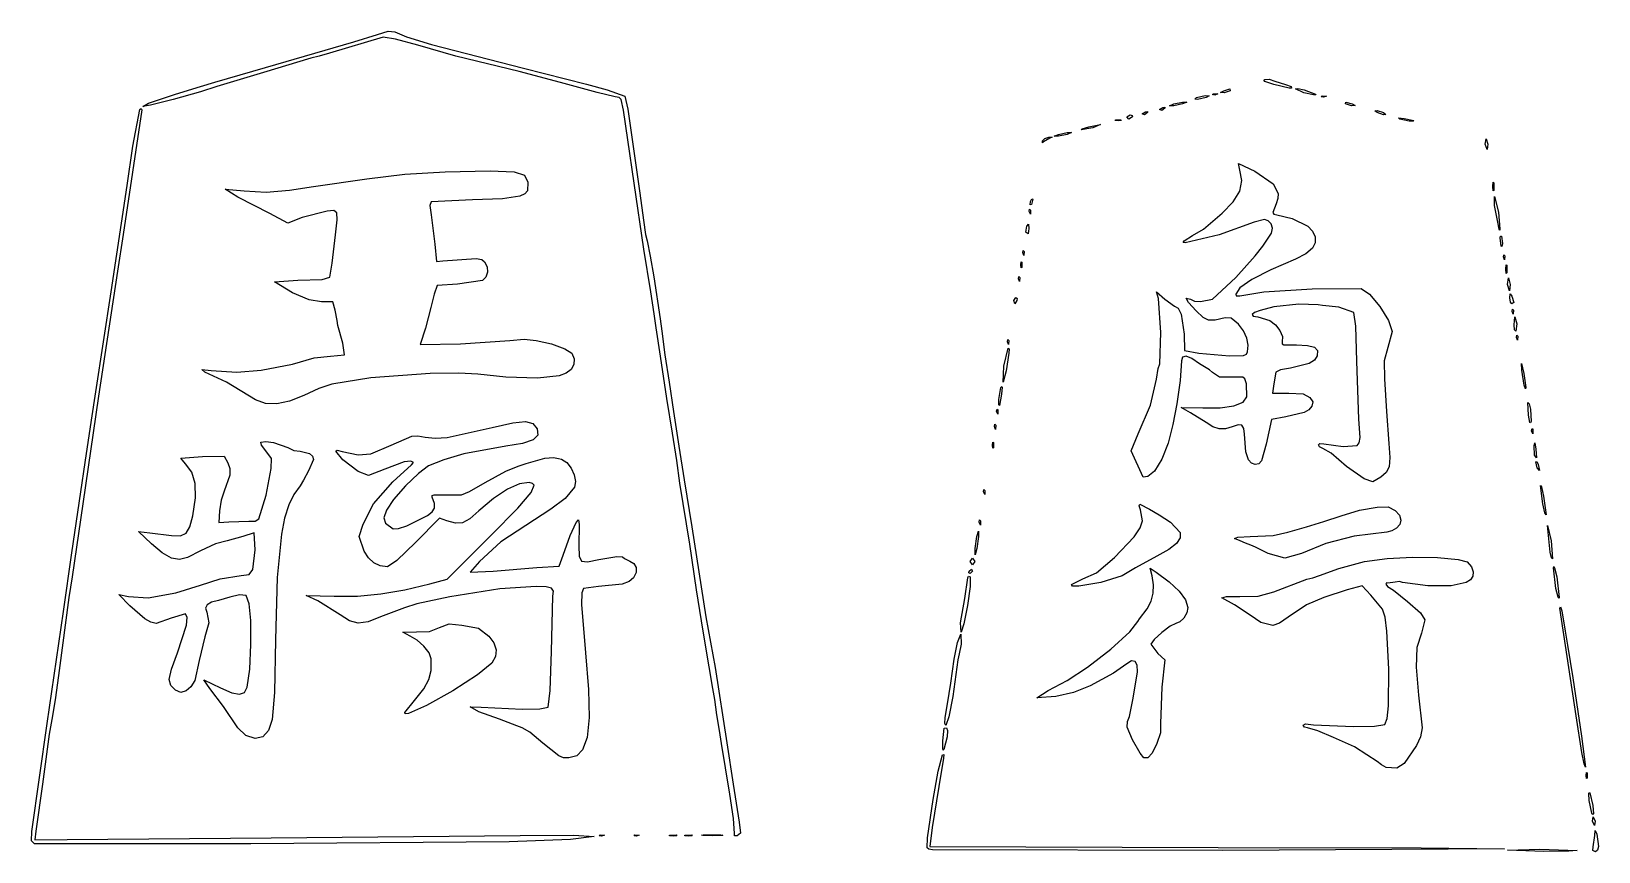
# Model space of a CAD drawing. Extents: x 118 to 1734, y 127 to 2403.
# Drawn here: x 1033 to 1573, y 2114 to 2397 of the extents above; entities that cross this region are included whole.
import ezdxf

# ---------------------------------------------------------------- set-up
doc = ezdxf.new("R2010")
doc.units = 0
doc.layers.get('0').update_dxf_attribs({"linetype": 'CONTINUOUS'})

msp = doc.modelspace()

# ---------------------------------------------------------------- linework, layer by layer
at = {"color": 7}
for points in [[(1275.440325, 2120.524755), (1275.085275, 2125.641742), (1273.824, 2134.125015), (1272.320475, 2143.159672), (1270.96575, 2151.552773), (1270.2624, 2156.027655), (1269.386475, 2161.481415), (1268.627175, 2166.746468), (1267.958325, 2170.524608), (1266.70635, 2178.000015), (1264.591875, 2190.375015), (1262.339175, 2204.625015), (1259.988675, 2220.375015), (1256.630775, 2241.375015), (1255.49085, 2249.250015), (1254.059175, 2258.625015), (1252.148625, 2270.625015), (1249.86765, 2285.250015), (1248.4056, 2295.000015), (1247.713725, 2299.875015), (1246.53195, 2307.375015), (1244.209875, 2322.09948), (1240.874925, 2344.875015), (1238.6556, 2359.875015), (1237.135575, 2370.11064), (1236.390206, 2373.803475), (1235.618196, 2374.427341), (1234.268175, 2374.739497), (1228.125, 2376.245153), (1215.375, 2379.70227), (1201.125, 2383.494653), (1179.375, 2388.75861), (1166.273775, 2392.511835), (1158.582, 2394.607278), (1154.273775, 2395.277498), (1135.761675, 2389.79793), (1132.234425, 2388.750015), (1129.347825, 2388.039818), (1113, 2383.097745), (1096.875, 2378.210498), (1091.25, 2376.440175), (1081.875, 2373.770115), (1074, 2371.816763), (1071.375, 2371.41852), (1073.341125, 2372.557732), (1082.7006, 2375.66412), (1091.32695, 2378.291175), (1096.217475, 2379.75192), (1113.75, 2384.791793), (1144.125, 2393.685592), (1152.375, 2396.194898), (1155.975431, 2397.303711), (1158.336, 2397.09777), (1162.319548, 2395.368955), (1170.915806, 2392.741091), (1202.625, 2384.596672), (1224.375, 2379.050175), (1231.5, 2377.093658), (1237.638, 2374.973393), (1238.60985, 2370.41088), (1242.79395, 2341.500015), (1244.0004, 2332.125015), (1244.770575, 2327.250015), (1245.363075, 2325.000015), (1246.384125, 2319.750015), (1247.6109, 2312.625015), (1249.78725, 2298.141997), (1250.3115, 2293.826707), (1251.42255, 2285.625015), (1252.8501, 2276.256945), (1254.361125, 2266.131945), (1256.200875, 2254.12683), (1258.071375, 2242.50183), (1260.71325, 2226.375015), (1265.551575, 2195.250015), (1268.740519, 2177.842234), (1272.756675, 2151.750015), (1274.95815, 2137.500015), (1276.983525, 2124.375015), (1277.515875, 2120.669557), (1276.315125, 2119.67757), (1275.4194, 2119.728124), (1275.440325, 2120.524755)], [(1461.41805, 2378.952998), (1458.315966, 2380.047926), (1457.932086, 2380.431825), (1458.2781, 2380.73403), (1459.844194, 2380.762028), (1461.760275, 2380.11969), (1465.418475, 2379), (1467.375, 2378.25), (1467.459342, 2377.728966), (1466.649225, 2377.654212), (1461.41805, 2378.952998)], [(1426.875, 2372.25), (1429.875, 2372.894572), (1431.375, 2372.894572), (1429.875, 2372.25), (1426.875, 2371.605428), (1425.375, 2371.605428)], [(1434.75, 2374.5), (1437.75, 2375.1858), (1439.096616, 2375.050122), (1438.125, 2374.5), (1435.125, 2373.8142), (1434.125053, 2373.919306), (1434.75, 2374.5)], [(1440.609375, 2375.762332), (1442.0469, 2375.703158), (1441.062525, 2375.309242), (1440.283941, 2375.459522), (1440.609375, 2375.762363)], [(1444.125, 2376.75), (1446.229734, 2377.415314), (1446.375, 2376.75), (1444.26825, 2376.052718), (1443.060206, 2376.187387), (1444.125, 2376.75)], [(1471.7244, 2376.079515), (1468.88475, 2377.484167), (1469.670557, 2377.614528), (1471.887609, 2377.148573), (1475.823825, 2375.676188), (1475.834053, 2375.371381), (1475.060213, 2375.346249), (1471.7244, 2376.079515)], [(1478.109375, 2375.012332), (1479.5469, 2374.953158), (1478.562525, 2374.559242), (1477.783941, 2374.709522), (1478.109375, 2375.012363)], [(1486.125, 2372.25), (1486.270266, 2372.915314), (1488.375, 2372.25), (1489.439794, 2371.687375), (1488.23175, 2371.552718), (1486.125, 2372.25)], [(1034.0013, 2116.979835), (1032.955191, 2117.990145), (1033.126275, 2121.25428), (1038.3996, 2158.530577), (1044.01485, 2197.125), (1046.96415, 2217.375), (1050.0108, 2238.375), (1051.51815, 2248.5), (1053.735525, 2263.125), (1055.199225, 2272.875), (1060.502025, 2307.375), (1066.05285, 2344.125), (1068.003075, 2357.625), (1070.345775, 2370.3375), (1070.825522, 2370.636186), (1071, 2370.210855), (1064.642925, 2327.25), (1062.690225, 2314.5), (1056.073875, 2271.375), (1050.749025, 2234.25), (1046.994375, 2209.125), (1045.92615, 2202), (1042.540725, 2176.766872), (1041.3348, 2167.391872), (1040.22405, 2161.125), (1039.087725, 2154.75), (1036.7715, 2137.5), (1034.53155, 2121.375), (1034.1393, 2118.375), (1045.25715, 2118.485392), (1115.625, 2119.067115), (1201.484625, 2119.857367), (1220.061628, 2119.897532), (1227.05805, 2119.53588), (1218.833906, 2118.48178), (1197.75, 2117.649232), (1108.584947, 2116.933522), (1034.0013, 2116.979835)], [(1410.75, 2367.75), (1411.91925, 2368.5), (1412.608894, 2368.279687), (1412.625, 2367.75), (1411.45575, 2367), (1410.75, 2367.75)], [(1416, 2368.794757), (1417.163925, 2369.53617), (1417.865663, 2369.644265), (1417.869675, 2369.241413), (1416.769687, 2368.523051), (1416, 2368.794757)], [(1422, 2370.294757), (1423.163925, 2371.03617), (1423.865663, 2371.144265), (1423.869675, 2370.741413), (1422.769687, 2370.023051), (1422, 2370.294757)], [(1497, 2369.25), (1496.250019, 2369.855858), (1497, 2369.977028), (1499.25, 2369.25), (1499.999981, 2368.644142), (1499.25, 2368.522972), (1497, 2369.25)], [(1504.875, 2367.035002), (1504.448897, 2367.443399), (1506.375, 2367.25779), (1509.687525, 2366.525483), (1509.409861, 2366.273695), (1508.0628, 2366.322587), (1504.875, 2367.035002)], [(1387.125, 2361.75), (1390.125, 2362.394572), (1391.625, 2362.394572), (1390.125, 2361.75), (1387.125, 2361.105428), (1385.625, 2361.105428)], [(1397.598975, 2364.405555), (1401.606825, 2365.143165), (1398.984966, 2364.061353), (1395, 2363.321243), (1395.299391, 2363.665694), (1397.598975, 2364.405555)], [(1406.8125, 2366.746688), (1408.6875, 2366.746688), (1408.798828, 2366.47952), (1407.75, 2366.368395), (1406.701172, 2366.47952), (1406.8125, 2366.746688)], [(1381.68915, 2359.5), (1382.436891, 2360.33521), (1383.808725, 2360.76348), (1384.947441, 2360.789357), (1384.125, 2360.48922), (1382.005425, 2359.22574), (1381.618603, 2358.873329), (1381.68915, 2359.5)], [(1534.3164, 2358.375), (1534.604025, 2360.25), (1535.25, 2358.375), (1534.96245, 2356.5), (1534.3164, 2358.375)], [(1492.5585, 2242.922393), (1486.504575, 2247.205537), (1481.232441, 2251.752122), (1478.330175, 2253.349552), (1477.104033, 2253.980721), (1476.771113, 2254.630119), (1477.286667, 2255.038546), (1478.60595, 2254.946797), (1485.343153, 2254.057903), (1490.10705, 2254.345455), (1490.802628, 2255.33052), (1491.131794, 2257.131623), (1490.711925, 2263.5), (1490.015475, 2283.525532), (1489.700053, 2295.60322), (1489.044825, 2300.255745), (1483.8678, 2302.076983), (1478.19285, 2302.702357), (1476.75, 2302.981387), (1470.067434, 2303.185356), (1461.375, 2302.285238), (1456.66485, 2301.009637), (1454.78196, 2300.307779), (1453.976672, 2299.569783), (1454.316367, 2298.986805), (1455.868425, 2298.75), (1460.041425, 2297.49576), (1462.003707, 2296.082894), (1463.519147, 2294.115186), (1464.354369, 2291.998193), (1464.276, 2290.137473), (1464.224154, 2289.51904), (1464.846675, 2289.175481), (1469.212425, 2289.077265), (1473.008875, 2288.953935), (1475.407097, 2288.321458), (1476.504608, 2287.12892), (1476.398925, 2285.325405), (1475.440975, 2283.830502), (1473.596728, 2282.642154), (1467.133275, 2281.132605), (1463.708606, 2280.497576), (1462.133325, 2279.732565), (1461.4287, 2275.6875), (1460.9823, 2272.5), (1466.61615, 2272.5), (1471.467216, 2272.211514), (1473.767175, 2270.98281), (1474.822612, 2269.46507), (1474.4709, 2267.945648), (1473.501075, 2266.710921), (1471.909631, 2265.781225), (1465.5813, 2264.313712), (1460.5644, 2263.314368), (1458.724425, 2254.878675), (1457.1516, 2249.066175), (1456.184313, 2248.064756), (1454.933738, 2247.807087), (1453.660437, 2248.271794), (1452.624975, 2249.4375), (1451.742441, 2252.26783), (1451.30715, 2258.25), (1451.037526, 2260.319748), (1450.345134, 2261.38434), (1449.070738, 2261.542796), (1447.0551, 2260.894133), (1444.700723, 2260.181688), (1442.546063, 2260.163726), (1440.413395, 2260.868729), (1438.125, 2262.325177), (1432.6875, 2265.65703), (1429.5, 2267.52612), (1436.89485, 2267.415667), (1442.958026, 2267.44015), (1447.663988, 2268.119162), (1450.792699, 2269.397723), (1452.124125, 2271.220853), (1451.947369, 2275.623695), (1451.40892, 2277.346335), (1450.73325, 2277.96075), (1442.708775, 2277.92085), (1440.271275, 2279.640083), (1439.25, 2280.523328), (1435.81755, 2282.629987), (1433.123047, 2284.42865), (1431.146316, 2285.190261), (1429.953582, 2284.90487), (1429.611075, 2283.56253), (1429.140769, 2276.872103), (1427.933475, 2268.75003), (1426.54365, 2261.62503), (1424.923612, 2255.227091), (1422.730838, 2249.657616), (1420.2891, 2245.589838), (1417.922175, 2243.696992), (1416.3105, 2243.467275), (1412.25, 2252.589135), (1414.59375, 2258.426565), (1418.823703, 2268.320444), (1420.980225, 2277.232193), (1421.531475, 2280.982193), (1422.107175, 2282.62503), (1422.410147, 2293.343957), (1421.65095, 2305.12503), (1420.995375, 2307.37503), (1423.77375, 2304.93753), (1427.18985, 2302.50003), (1428.442596, 2301.764668), (1429.474463, 2299.735787), (1430.509425, 2292.860692), (1430.625, 2287.138103), (1435.5, 2286.229073), (1446.13695, 2285.28504), (1451.000869, 2285.504754), (1451.932395, 2285.943697), (1452.364575, 2286.717247), (1452.610743, 2288.961681), (1452.114403, 2291.462495), (1450.958518, 2293.968282), (1449.22605, 2296.227638), (1446.742922, 2298.295323), (1444.62705, 2298.405458), (1441.127462, 2297.609057), (1438.932853, 2297.595706), (1437.07843, 2298.602006), (1434.5994, 2300.864558), (1431.970209, 2303.698124), (1431.2079, 2305.20792), (1432.662525, 2304.887528), (1434.01646, 2304.252104), (1436.063381, 2304.029708), (1440.236775, 2304.837277), (1448.258344, 2312.343281), (1455, 2319.841882), (1457.627475, 2323.22973), (1460.57595, 2327.643702), (1460.909135, 2329.441577), (1460.467575, 2330.92863), (1459.468818, 2331.934711), (1458.134409, 2332.362508), (1454.654475, 2331.465172), (1442.503622, 2327.106912), (1430.8125, 2324.269297), (1430.185077, 2324.464611), (1430.475928, 2325.042546), (1433.31405, 2326.83519), (1437.122128, 2329.047966), (1443.609225, 2334.520463), (1447.404982, 2338.430016), (1449.675675, 2342.20923), (1450.417887, 2345.849675), (1449.6282, 2349.342922), (1449.2289, 2351.728935), (1454.817084, 2349.093128), (1461.2016, 2344.652648), (1462.853316, 2341.334589), (1462.801318, 2339.602451), (1462.163625, 2337.824775), (1461.075713, 2334.797934), (1461.459199, 2334.179731), (1462.473825, 2334.000045), (1467.779362, 2332.670027), (1473.096375, 2330.060197), (1474.766445, 2328.35312), (1475.621775, 2326.399013), (1475.625705, 2324.367902), (1474.741575, 2322.42981), (1472.446472, 2320.568919), (1468.84755, 2318.72181), (1460.336466, 2315.00367), (1453.844137, 2311.616715), (1449.704128, 2308.756924), (1448.25, 2306.620275), (1448.465773, 2306.088098), (1449.637894, 2305.999596), (1458, 2307.408022), (1474.579922, 2308.496402), (1491.563325, 2308.59297), (1494.387067, 2306.650917), (1497.932503, 2302.377274), (1500.964925, 2297.491355), (1502.249625, 2293.712475), (1500.6744, 2288.250045), (1499.465616, 2283.660581), (1499.593725, 2277.375045), (1500.3153, 2266.125045), (1501.1205, 2255.133885), (1501.423845, 2250.231186), (1501.158825, 2247.086582), (1500.165818, 2245.041544), (1498.2852, 2243.437545), (1495.547934, 2241.912434), (1492.5585, 2242.922437)], [(1110.2709, 2270.098522), (1100.25, 2276.29281), (1097.25, 2277.667447), (1092.75, 2279.692132), (1091.741128, 2280.592552), (1095, 2280.313155), (1103.848031, 2279.701388), (1112.211525, 2280.391515), (1123.0149, 2282.487627), (1130.4273, 2284.593848), (1136.11485, 2285.25), (1140.92865, 2285.678678), (1140.379144, 2289.682686), (1138.67865, 2295.75), (1138.39695, 2297.48547), (1137.7371, 2301.04797), (1136.942175, 2304), (1133.06265, 2304), (1128.704972, 2304.638878), (1122.966525, 2307.122948), (1116.75, 2310.869317), (1124.8125, 2311.488353), (1133.235853, 2311.662787), (1135.9275, 2312.42751), (1136.7363, 2317.261725), (1137.78705, 2327.11677), (1138.40855, 2332.208114), (1138.339941, 2334.696756), (1137.282498, 2335.440047), (1134.9375, 2335.29534), (1126.389675, 2333.01336), (1121.40435, 2331.080805), (1115.139675, 2334.423818), (1104.150525, 2340.09642), (1099.7964, 2342.796383), (1106.395875, 2342.31498), (1113.963769, 2341.766375), (1122, 2342.55063), (1130.25, 2343.7098), (1148.625, 2346.436357), (1161.732825, 2348.026844), (1175.625, 2348.79198), (1191.15072, 2349.126219), (1199.489531, 2348.847114), (1203.019727, 2347.661083), (1204.1196, 2345.27454), (1204.021125, 2342.245291), (1203.105602, 2341.201074), (1201.454737, 2340.41964), (1195.473525, 2339.49265), (1185.130575, 2339.159385), (1170.783675, 2338.520805), (1170.368119, 2337.183584), (1170.809925, 2333.951452), (1172.129325, 2323.875), (1172.625225, 2317.875), (1174.875225, 2318.082293), (1186.30515, 2318.892808), (1188.317006, 2318.601492), (1189.257975, 2317.820332), (1190.088373, 2316.049751), (1190.227781, 2314.183478), (1189.708474, 2312.521198), (1188.562725, 2311.362593), (1179.864825, 2310.023708), (1172.854425, 2309.625), (1171.81365, 2306.625), (1170.76155, 2302.009343), (1168.880475, 2294.884343), (1167.005475, 2289.25239), (1180.976981, 2289.506255), (1198.008375, 2290.650922), (1202.869866, 2291.142087), (1207.008375, 2290.634797), (1212.375225, 2289.486495), (1216.875225, 2287.79643), (1219.289044, 2286.227202), (1220.11695, 2284.265737), (1219.989558, 2282.289655), (1219.099772, 2280.665242), (1217.427492, 2279.38714), (1214.952619, 2278.449994), (1207.5147, 2277.577135), (1196.625225, 2278.003808), (1186.875225, 2278.986472), (1180.324063, 2279.370687), (1170.523584, 2279.252957), (1150.014, 2277.79692), (1136.536753, 2275.612056), (1132.121743, 2274.096372), (1126.873425, 2271.667478), (1121.986741, 2269.699963), (1117.585425, 2268.782125), (1113.677534, 2268.914727), (1110.271125, 2270.09853)], [(1536.924, 2343.75), (1537.024753, 2345.218359), (1537.266975, 2345.0625), (1537.266975, 2342.4375), (1537.024753, 2342.281641), (1536.924, 2343.75)], [(1538.59455, 2331.485865), (1537.499925, 2337.191895), (1537.467675, 2340.354908), (1538.8383, 2334.924795), (1539.364706, 2329.046129), (1539.284562, 2328.746336), (1539.127073, 2329.018394), (1538.594775, 2331.485865)], [(1377.059175, 2335.18752), (1377.209475, 2335.966087), (1377.512325, 2335.640647), (1377.453075, 2334.203145), (1377.0591, 2335.18752)], [(1377.5484, 2338.56012), (1377.973847, 2339.547275), (1378.34085, 2339.352533), (1377.8763, 2337.576338), (1377.381319, 2337.391704), (1377.5484, 2338.56012)], [(1375.878675, 2327.99406), (1376.186625, 2330.05656), (1376.821537, 2330.772098), (1376.9772, 2329.3125), (1376.727722, 2327.373958), (1375.878675, 2327.99406)], [(1539.7896, 2323.125), (1539.431419, 2326.017053), (1539.579127, 2326.671419), (1539.9369, 2326.613122), (1540.2906, 2324.149005), (1540.004719, 2323.116426), (1539.7896, 2323.125)], [(1374.809175, 2320.937498), (1374.959475, 2321.716065), (1375.262325, 2321.390625), (1375.203075, 2319.953123), (1374.8091, 2320.937498)], [(1540.559175, 2319.437498), (1540.709475, 2320.216065), (1541.012325, 2319.890625), (1540.953075, 2318.453123), (1540.5591, 2319.437498)], [(1374.118425, 2316.75), (1374.229556, 2317.798828), (1374.496725, 2317.6875), (1374.496725, 2315.8125), (1374.229556, 2315.701172), (1374.118425, 2316.75)], [(1541.424, 2315.25), (1541.524753, 2316.718359), (1541.766975, 2316.5625), (1541.766975, 2313.9375), (1541.524753, 2313.781641), (1541.424, 2315.25)], [(1373.309175, 2311.937498), (1373.459475, 2312.716065), (1373.762325, 2312.390625), (1373.703075, 2310.953123), (1373.3091, 2311.937498)], [(1542, 2310), (1542.289875, 2312.25), (1542.909975, 2310), (1542.6201, 2307.75), (1542, 2310)], [(1371.75, 2304.375), (1372.47645, 2305.5), (1372.862719, 2305.169531), (1372.7712, 2304.375), (1372.04475, 2303.25), (1371.75, 2304.375)], [(1542.802725, 2305.3125), (1542.9546, 2306.777557), (1543.5, 2305.875), (1544.160206, 2303.794299), (1543.5, 2303.25), (1542.985791, 2303.855859), (1542.802725, 2305.3125)], [(1543.559175, 2300.687498), (1543.709475, 2301.466065), (1544.012325, 2301.140625), (1543.953075, 2299.703123), (1543.5591, 2300.687498)], [(1544.25, 2296.080735), (1544.539875, 2298.75), (1545.160069, 2296.410867), (1544.874975, 2293.797712), (1544.433591, 2294.309027), (1544.25, 2296.080735)], [(1545.059175, 2291.687498), (1545.209475, 2292.466065), (1545.512325, 2292.140625), (1545.453075, 2290.703123), (1545.0591, 2291.687498)], [(1368.327225, 2281.81989), (1369.7952, 2288.00739), (1370.151159, 2287.792084), (1370.022525, 2286.292658), (1369.06815, 2280.105158), (1368.04305, 2276.25), (1368.327225, 2281.81989)], [(1369.559175, 2290.187498), (1369.709475, 2290.966065), (1370.012325, 2290.640625), (1369.953075, 2289.203123), (1369.5591, 2290.187498)], [(1547.736225, 2275.25598), (1546.9512, 2280.375), (1546.804003, 2282.672663), (1547.590275, 2279.25), (1548.359513, 2274.391668), (1548.228045, 2273.940938), (1547.736225, 2275.25598)], [(1366.552725, 2270.312498), (1367.288175, 2274.375), (1367.560591, 2274.804408), (1367.688825, 2274.575284), (1367.514375, 2272.125), (1366.802053, 2268.201977), (1366.595457, 2268.457693), (1366.552725, 2270.312498)], [(1365.809175, 2266.187498), (1365.959475, 2266.966065), (1366.262325, 2266.640625), (1366.203075, 2265.203123), (1365.8091, 2266.187498)], [(1549.199175, 2264.860515), (1548.999675, 2269.249658), (1549.465984, 2268.762733), (1549.893009, 2266.960981), (1550.09115, 2262.660743), (1549.928091, 2262.164116), (1549.720537, 2262.376361), (1549.199175, 2264.860515)], [(1209.36255, 2151.713775), (1204.830253, 2155.447173), (1202.2464, 2157), (1200.3375, 2157.679837), (1194.375, 2159.949195), (1187.235834, 2162.463388), (1184.25, 2164.210725), (1188.12495, 2164.10913), (1202.233612, 2163.376133), (1208.348161, 2163.551458), (1211.22105, 2164.090155), (1211.851866, 2169.898633), (1212.29205, 2183.31165), (1212.768525, 2202.375022), (1212.966905, 2204.191383), (1212.332475, 2205.208315), (1210.479558, 2205.652351), (1207.022475, 2205.750022), (1194.459975, 2204.930318), (1177.260291, 2202.21826), (1165.875, 2199.759233), (1161.657675, 2198.37144), (1153.407675, 2195.263785), (1149.088205, 2193.532442), (1145.691937, 2193.057545), (1142.66062, 2193.868259), (1139.436, 2195.993753), (1131.7092, 2200.82532), (1127.74245, 2202.66315), (1137.433725, 2202.359318), (1145.369372, 2202.441092), (1153.477706, 2203.18298), (1161.799369, 2204.590295), (1170.375, 2206.668352), (1176.375, 2208.330923), (1191.61245, 2223.566685), (1200.657087, 2232.775306), (1205.319694, 2238.134257), (1206.377716, 2240.723754), (1205.79796, 2241.317525), (1204.6086, 2241.624015), (1201.335708, 2241.207509), (1197.146756, 2239.3108), (1192.365914, 2236.117826), (1187.31735, 2231.812522), (1184.17883, 2229.094728), (1181.682994, 2227.746883), (1179.221948, 2227.583683), (1176.1878, 2228.419823), (1173.644175, 2229.33963), (1165.435125, 2220.919823), (1159.015228, 2214.749407), (1155.714, 2212.5), (1153.282554, 2212.866132), (1151.078175, 2213.926722), (1149.185084, 2215.625059), (1147.6875, 2217.904432), (1146, 2223.00978), (1147.325991, 2227.205502), (1150.8873, 2234.22795), (1157.601834, 2241.850084), (1164.0588, 2247.75), (1164.75, 2248.533983), (1163.859211, 2249.045211), (1161.553312, 2248.737047), (1154.895, 2246.186348), (1149.27, 2244.002805), (1145.650163, 2245.430839), (1140.375, 2249.456227), (1137.918694, 2252.386872), (1138.448276, 2252.770959), (1140.15735, 2252.33274), (1145.698875, 2251.216673), (1150.025409, 2251.482455), (1157.013525, 2254.5006), (1164.213225, 2257.62111), (1166.27598, 2257.767775), (1168.7838, 2257.324703), (1172.213589, 2256.893763), (1176.379922, 2257.175683), (1191.893625, 2260.57794), (1199.029788, 2262.204397), (1203.370931, 2262.686482), (1205.831046, 2261.996219), (1207.324125, 2260.105635), (1207.608727, 2258.003359), (1205.963531, 2256.344646), (1202.323852, 2255.093882), (1196.625, 2254.215457), (1182.038756, 2251.46417), (1175.139096, 2249.450537), (1169.925825, 2247.376365), (1166.436428, 2244.770938), (1161.995541, 2240.45225), (1157.894952, 2235.78006), (1155.42645, 2232.114127), (1154.535197, 2229.450895), (1155.0849, 2227.642725), (1157.6973, 2225.67387), (1159.619079, 2225.792547), (1162.492256, 2226.705484), (1169.513925, 2230.296495), (1171.210439, 2231.554925), (1172.000456, 2232.79892), (1171.970545, 2234.346401), (1171.207275, 2236.515293), (1171.15744, 2237.094812), (1171.812038, 2237.400562), (1176.320325, 2237.372865), (1181.253919, 2237.420943), (1184.022, 2238.54627), (1189.5, 2241.676972), (1196.6124, 2245.48695), (1200.833775, 2247.32322), (1203.54405, 2248.134667), (1210.000331, 2250.05241), (1212.969581, 2250.299903), (1214.734125, 2249.909445), (1215.75, 2249.663902), (1217.626125, 2248.498927), (1219.1084, 2246.602494), (1220.123259, 2244.309519), (1220.555889, 2241.986184), (1220.291475, 2239.998668), (1217.088525, 2236.073684), (1212.07725, 2232.414938), (1194.82275, 2221.171822), (1187.459981, 2214.37375), (1184.3163, 2210.683687), (1192.18065, 2211.013853), (1207.30065, 2212.244355), (1214.9763, 2212.724662), (1216.389525, 2216.549827), (1218.813975, 2223.375), (1220.787525, 2227.854383), (1221.615262, 2228.781981), (1221.806925, 2227.104383), (1221.756675, 2219.808323), (1221.844515, 2216.258398), (1222.659703, 2214.533749), (1224.738308, 2214.265142), (1228.6164, 2215.083345), (1234.812947, 2216.061379), (1236.770115, 2215.948845), (1237.500225, 2215.417725), (1239.2856, 2214.464513), (1240.759983, 2213.647422), (1241.50635, 2212.266292), (1241.470786, 2210.555644), (1240.599375, 2208.75), (1239.105498, 2207.446677), (1236.731147, 2206.553823), (1228.500225, 2205.794107), (1223.362425, 2205.085193), (1222.792866, 2203.517035), (1222.716788, 2199.56699), (1224.09975, 2182.875), (1225.136742, 2170.250704), (1225.299525, 2160.558294), (1224.582839, 2153.64025), (1222.981425, 2149.33905), (1221.059541, 2147.312226), (1218.304425, 2146.651275), (1216.496555, 2146.66439), (1214.842725, 2147.263925), (1209.362775, 2151.713775)], [(1365.059175, 2260.937498), (1365.209475, 2261.716065), (1365.512325, 2261.390625), (1365.453075, 2259.953123), (1365.0591, 2260.937498)], [(1550.309175, 2259.437498), (1550.459475, 2260.216065), (1550.762325, 2259.890625), (1550.703075, 2258.453123), (1550.3091, 2259.437498)], [(1106.9466, 2154.358725), (1104.167203, 2156.923222), (1099.21785, 2164.348455), (1094.503275, 2170.535955), (1092.387825, 2173.5), (1098.2076, 2170.820677), (1102.054724, 2169.111608), (1104.726609, 2168.577625), (1106.427971, 2169.223991), (1107.363525, 2171.055967), (1108.243484, 2177.235366), (1108.698038, 2185.736273), (1108.664904, 2194.070537), (1108.0818, 2199.75), (1107.004378, 2202.618023), (1104.7335, 2202.916148), (1101.42615, 2202.06345), (1097.4807, 2200.901168), (1095.066252, 2200.295806), (1093.596516, 2199.4256), (1093.060684, 2198.279696), (1093.44795, 2196.847245), (1094.178478, 2193.188124), (1092.803625, 2188.40784), (1090.8396, 2180.25), (1089.283378, 2173.283781), (1088.008639, 2171.11231), (1086.375075, 2169.750037), (1084.559719, 2169.183741), (1082.7159, 2169.99648), (1081.021807, 2171.535392), (1080.537638, 2173.674127), (1081.30188, 2177.189666), (1083.353025, 2182.858987), (1086.471469, 2192.460136), (1086.70362, 2195.054832), (1086.0807, 2196.32514), (1081.18425, 2194.869405), (1075.968825, 2193), (1074.211174, 2193.416409), (1072.034081, 2194.615291), (1066.875, 2199.05841), (1063.125, 2202.936435), (1066.5, 2202.335265), (1073.25, 2201.86758), (1082.77695, 2203.535122), (1091.337975, 2206.17705), (1098.067313, 2208.428264), (1105.3011, 2209.5), (1108.122094, 2209.854664), (1109.35965, 2211.5625), (1110.091669, 2218.361109), (1109.75235, 2224.24767), (1105.91895, 2223.018847), (1100.48865, 2221.5), (1096.431347, 2220.512406), (1091.25, 2218.020382), (1086.786075, 2215.760745), (1084.068707, 2215.080583), (1081.268109, 2215.576474), (1078.123726, 2217.347788), (1074.375, 2220.493898), (1069.875, 2224.699013), (1073.8125, 2224.22451), (1081.3125, 2223.318982), (1084.336218, 2223.238137), (1086.317953, 2224.115433), (1087.632325, 2226.298712), (1088.65395, 2230.135815), (1089.584348, 2236.34219), (1089.483206, 2241.300355), (1088.329823, 2245.155733), (1086.1035, 2248.053743), (1084.5, 2250.008227), (1091.991375, 2250.621367), (1099.482825, 2250.708758), (1100.664, 2248.424632), (1101.34318, 2246.422745), (1101.374972, 2244.202274), (1099.439775, 2238.653693), (1098.402825, 2235.548344), (1097.843775, 2231.903693), (1097.625, 2227.875), (1101, 2228.022052), (1107.92025, 2228.25246), (1110.141809, 2228.318599), (1111.392113, 2229.109276), (1113.8877, 2237.25), (1115.70705, 2246.483332), (1115.765344, 2249.923592), (1113.7875, 2252.586285), (1112.285138, 2254.474972), (1112.068425, 2255.51277), (1113.80636, 2255.785871), (1116.48225, 2255.47233), (1121.4246, 2253.70731), (1123.514419, 2252.703185), (1125.6624, 2252.39094), (1128.847425, 2251.648486), (1129.867397, 2250.696807), (1130.25, 2249.51826), (1128.483975, 2245.672597), (1126.796475, 2242.391242), (1125.67395, 2240.516242), (1123.524932, 2237.529435), (1121.745714, 2233.8739), (1120.306148, 2229.361738), (1119.176091, 2223.805048), (1117.723916, 2208.806483), (1117.148025, 2187.375), (1116.759206, 2169.200019), (1116.046275, 2159.81868), (1114.742491, 2156.035332), (1112.767462, 2153.849929), (1110.156921, 2153.283912), (1106.9466, 2154.358725)], [(1364.368425, 2254.5), (1364.479556, 2255.548828), (1364.746725, 2255.4375), (1364.746725, 2253.5625), (1364.479556, 2253.451172), (1364.368425, 2254.5)], [(1551.2955, 2251.061648), (1551.157875, 2254.249148), (1551.446738, 2255.344351), (1551.796125, 2253.1875), (1551.955566, 2250.197525), (1551.2955, 2251.061648)], [(1552.217625, 2246.653973), (1551.79755, 2248.74882), (1552.042238, 2248.839922), (1552.563675, 2247.828593), (1552.98375, 2245.733745), (1552.217625, 2246.653973)], [(1361.309175, 2238.437498), (1361.459475, 2239.216065), (1361.762325, 2238.890625), (1361.703075, 2237.453123), (1361.3091, 2238.437498)], [(1554.143325, 2234.311433), (1553.345212, 2240.574359), (1553.680486, 2240.148648), (1554.448575, 2236.875), (1555.2714, 2230.5), (1554.843178, 2231.155546), (1554.143325, 2234.311433)], [(1391.589525, 2206.442655), (1395.57135, 2208.341873), (1400.223628, 2210.477018), (1406.504175, 2215.719015), (1413.230672, 2222.892772), (1415.287813, 2226.019131), (1416.104775, 2228.352322), (1415.372025, 2232.1875), (1414.935559, 2233.630877), (1415.247703, 2234.138971), (1418.553675, 2232.375), (1421.88555, 2230.5), (1425.813656, 2227.992539), (1429.1481, 2224.427123), (1429.141579, 2222.54378), (1427.858259, 2220.617535), (1425.205267, 2218.55426), (1421.089725, 2216.259825), (1413.757575, 2212.16886), (1409.074312, 2209.479114), (1401.77385, 2207.15496), (1394.140228, 2205.819248), (1392.033568, 2205.872357), (1391.589525, 2206.442655)], [(1459.5, 2217.122513), (1455.125025, 2219.307383), (1453.481775, 2220), (1451.625, 2220.75), (1449.75, 2221.5), (1447.87065, 2222.25708), (1449.04455, 2222.809636), (1453.263825, 2222.982825), (1461.122409, 2223.293224), (1466.25, 2224.4379), (1472.625, 2226.354337), (1478.625, 2228.173815), (1484.625, 2230.108485), (1491, 2232.035895), (1497.041025, 2233.108012), (1500.818044, 2233.198878), (1503.228525, 2231.981227), (1504.686984, 2230.331756), (1505.25, 2228.587852), (1504.827961, 2227.130556), (1503.717844, 2225.841134), (1502.153648, 2224.913567), (1500.369375, 2224.541835), (1489.060641, 2223.104114), (1479.375, 2220.58119), (1470.934772, 2217.101329), (1465.223175, 2215.56513), (1459.5, 2217.122513)], [(1359.809175, 2227.937498), (1359.959475, 2228.716065), (1360.262325, 2228.390625), (1360.203075, 2226.953123), (1359.8091, 2227.937498)], [(1556.735775, 2217.5625), (1555.74135, 2226.75), (1556.998884, 2221.448518), (1557.551775, 2215.322985), (1557.175837, 2215.589798), (1556.735775, 2217.5625)], [(1358.4135, 2218.875), (1359, 2223), (1359.60045, 2224.875), (1359.5862, 2223), (1358.9997, 2218.875), (1358.42715, 2216.625), (1358.4129, 2218.875)], [(1356.375, 2211), (1357.16925, 2211.75), (1357.5, 2211), (1356.70575, 2210.25), (1356.28095, 2210.470313), (1356.375, 2211)], [(1356.75, 2214.375), (1357.5, 2215.5), (1358.25, 2214.375), (1357.5, 2213.25), (1356.75, 2214.375)], [(1415.36565, 2148.1875), (1412.652825, 2152.875), (1410.883556, 2157.239887), (1410.930267, 2159.114487), (1411.581975, 2160.903113), (1412.799, 2166.666308), (1413.71265, 2172), (1414.428, 2176.313993), (1414.273145, 2178.641489), (1413.535997, 2179.917256), (1412.305663, 2180.076321), (1410.67125, 2179.053713), (1406.167781, 2175.899468), (1398.04665, 2171.504873), (1392.321816, 2169.117978), (1386.234225, 2167.835872), (1379.672775, 2167.327223), (1383.610125, 2169.892343), (1390.125, 2173.325565), (1397.122368, 2177.876896), (1405.146966, 2184.145852), (1411.754331, 2190.091779), (1414.5, 2193.674025), (1415.0625, 2194.625002), (1417.7055, 2198.073645), (1419.05903, 2200.690284), (1419.798394, 2203.445332), (1419.926967, 2206.360843), (1419.448125, 2209.45887), (1418.81655, 2212.042733), (1420.832775, 2210.721645), (1425.369446, 2207.397294), (1428.807703, 2204.138212), (1430.987802, 2201.122792), (1431.75, 2198.529428), (1431.360626, 2196.623048), (1430.3643, 2194.83813), (1429.018718, 2193.516504), (1427.581575, 2193), (1425.645955, 2192.041412), (1422.762122, 2189.843818), (1420.142621, 2187.424473), (1419, 2185.80063), (1421.392125, 2182.591463), (1423.784325, 2180.454067), (1422.792675, 2170.99971), (1422.287625, 2158.50237), (1422.303722, 2155.267766), (1421.1141, 2151.54219), (1419.473173, 2148.283482), (1417.986806, 2146.649035), (1416.626974, 2146.622494), (1415.36565, 2148.1875)], [(1500.1875, 2143.279298), (1498.5, 2144.25162), (1497.091725, 2145.345892), (1493.529225, 2147.659343), (1489.260581, 2150.430602), (1482, 2153.593598), (1476.634275, 2155.955865), (1473.071775, 2157), (1471.961719, 2157.250259), (1471.5, 2157.85194), (1472.332397, 2158.35709), (1475.0625, 2158.07163), (1488.823791, 2157.424992), (1496.072012, 2157.609779), (1499.738325, 2158.12503), (1500.467491, 2160.173479), (1500.928704, 2164.541781), (1501.1082, 2177.269384), (1500.398665, 2190.370723), (1499.748589, 2195.206195), (1498.92195, 2197.908682), (1494.862425, 2202.720862), (1491.81405, 2205.989992), (1486.719525, 2204.626403), (1478.625, 2201.966902), (1472.723775, 2199.430335), (1466.300475, 2195.219843), (1463.324456, 2193.122413), (1461.115125, 2192.25003), (1456.882856, 2193.373939), (1453.195425, 2195.897437), (1447.801275, 2199.377408), (1443.450825, 2201.877397), (1445.119181, 2202.255662), (1449.672375, 2202.288202), (1456.003931, 2202.462936), (1461.452475, 2203.880288), (1472.736, 2208.236025), (1474.850025, 2208.75003), (1477.19235, 2209.49241), (1483.830647, 2211.986046), (1492.686375, 2214.40506), (1500.518398, 2215.392214), (1509.266719, 2215.853422), (1517.796649, 2215.764253), (1524.9735, 2215.100272), (1528.036172, 2214.249441), (1529.5707, 2212.580655), (1530.187096, 2210.804086), (1530.084853, 2209.298019), (1529.265479, 2208.063113), (1527.730481, 2207.100027), (1522.51965, 2205.991954), (1514.464425, 2205.979073), (1505.7903, 2207.159692), (1504.767488, 2207.514521), (1503.216825, 2207.189917), (1500.687075, 2206.913948), (1500.201816, 2206.980525), (1500, 2206.544318), (1500.60855, 2205.750053), (1502.67105, 2204.430825), (1507.5, 2200.514573), (1511.99685, 2196.629465), (1513.503675, 2194.197795), (1512.2742, 2189.625053), (1510.687125, 2184.750053), (1510.493606, 2177.876093), (1511.3316, 2168.250053), (1512.536794, 2156.963496), (1511.979811, 2153.902982), (1510.576125, 2150.869433), (1506.363675, 2144.681933), (1503.870263, 2143.023351), (1500.1875, 2143.27935)], [(1558.6875, 2205.086475), (1557.8205, 2212.211475), (1557.931939, 2212.637272), (1558.182984, 2212.197276), (1558.95525, 2209.125), (1559.82225, 2202), (1559.672283, 2201.64548), (1559.410912, 2202.102245), (1558.6875, 2205.086475)], [(1353.37695, 2193.1875), (1354.86345, 2201.573092), (1355.9043, 2208.7125), (1356.155981, 2209.319116), (1356.6798, 2209.0875), (1356.66858, 2205.745001), (1355.778412, 2199.223682), (1354.556651, 2192.862396), (1353.55065, 2190), (1353.37695, 2193.1875)], [(1567.63755, 2148.480225), (1565.618925, 2161.125), (1560.08625, 2198.32728), (1560.301904, 2198.77446), (1560.734803, 2197.305834), (1561.860975, 2190.375), (1562.669625, 2185.466438), (1564.4727, 2174.216438), (1567.5156, 2154.133763), (1568.829675, 2143.363987), (1568.372438, 2144.545739), (1567.63755, 2148.480225)], [(1165.113, 2166.458857), (1168.279055, 2170.44548), (1170.066506, 2173.609281), (1170.80633, 2176.779755), (1170.8295, 2180.7864), (1170.080773, 2182.835579), (1168.311712, 2185.159261), (1165.987577, 2187.255086), (1163.573625, 2188.620698), (1161, 2189.99871), (1165.812075, 2190.13968), (1170.295303, 2190.216592), (1173.693525, 2191.558358), (1177.002272, 2192.893955), (1181.44395, 2192.386358), (1187.147775, 2191.369642), (1190.710275, 2188.634948), (1192.458118, 2186.293168), (1193.219203, 2183.917865), (1192.986955, 2181.567724), (1191.7548, 2179.30143), (1186.799569, 2175.26006), (1178.242538, 2169.74636), (1169.249794, 2164.670713), (1162.987425, 2161.943505), (1161.899589, 2161.77726), (1161.779991, 2162.238073), (1165.113, 2166.458857)], [(1348.09815, 2160.5625), (1348.8801, 2165.25), (1349.98005, 2172.375), (1351.229475, 2180.625), (1352.336494, 2186.383367), (1353.43845, 2189.25), (1353.6444, 2185.875), (1352.89005, 2182.5), (1352.421675, 2180.4375), (1350.722044, 2167.828499), (1349.295898, 2160.820453), (1348.28835, 2157.75), (1347.902269, 2158.516381), (1348.09815, 2160.5625)], [(1347.319125, 2152.5), (1347.716325, 2156.8125), (1348.50885, 2157), (1348.885819, 2156.080865), (1348.794, 2153.923973), (1347.62745, 2149.5), (1347.36744, 2149.300964), (1347.227447, 2149.753466), (1347.319125, 2152.5)], [(1343.713725, 2114.871848), (1342.481113, 2115.079613), (1341.888984, 2115.58637), (1342.0047, 2118.996848), (1343.980725, 2132.25), (1345.60455, 2142), (1347.167625, 2147.625), (1347.653231, 2147.735568), (1347.5274, 2146.5), (1345.89675, 2136.75), (1343.591925, 2122.56168), (1342.74555, 2116.004482), (1442.233875, 2115.744502), (1512.163247, 2115.571071), (1540.926675, 2115.1767), (1443.820612, 2114.633654), (1343.713725, 2114.871848)], [(1569.118425, 2140.5), (1569.229556, 2141.548828), (1569.496725, 2141.4375), (1569.496725, 2139.5625), (1569.229556, 2139.451172), (1569.118425, 2140.5)], [(1571.0148, 2127.5625), (1570.202025, 2131.875), (1570.023834, 2134.316339), (1570.137151, 2134.708535), (1570.3821, 2134.5), (1571.4543, 2130.1875), (1571.640366, 2127.27532), (1571.431339, 2127.032728), (1571.0148, 2127.5625)], [(1571.25, 2124.75), (1571.53755, 2126.25), (1572.217275, 2124.75), (1571.9298, 2123.25), (1571.25, 2124.75)], [(1229.109375, 2120.012332), (1230.5469, 2119.953158), (1229.562525, 2119.559242), (1228.783941, 2119.709522), (1229.109375, 2120.012363)], [(1241.109375, 2120.012332), (1242.5469, 2119.953158), (1241.562525, 2119.559242), (1240.783941, 2119.709522), (1241.109375, 2120.012363)], [(1253.04825, 2119.991933), (1255.29825, 2120.019758), (1255.574316, 2119.767416), (1254.375, 2119.646227), (1253.057128, 2119.736318), (1253.04825, 2119.99197)], [(1258.29825, 2119.991933), (1260.54825, 2120.019758), (1260.824316, 2119.767416), (1259.625, 2119.646227), (1258.307128, 2119.736318), (1258.29825, 2119.99197)], [(1264.6677, 2120.045183), (1270.6677, 2120.050433), (1271.439591, 2119.938191), (1271.17035, 2119.845531), (1267.875, 2119.757415), (1264.45785, 2119.839888), (1264.056778, 2119.932058), (1264.6677, 2120.045475)], [(1571.527275, 2115.9375), (1572.0645, 2119.875), (1572.217378, 2121.581976), (1572.75, 2120.25), (1573.416581, 2115.998857), (1573.069317, 2114.718321), (1572.28755, 2114.25), (1571.448469, 2114.628526), (1571.527275, 2115.9375)], [(1542, 2114.81577), (1553.10495, 2115.156083), (1566, 2114.68278), (1563.104297, 2114.474461), (1554.5625, 2114.337), (1542, 2114.81577)]]:
    msp.add_lwpolyline(points, close=True, dxfattribs=at)

doc.saveas('drawing.dxf')
